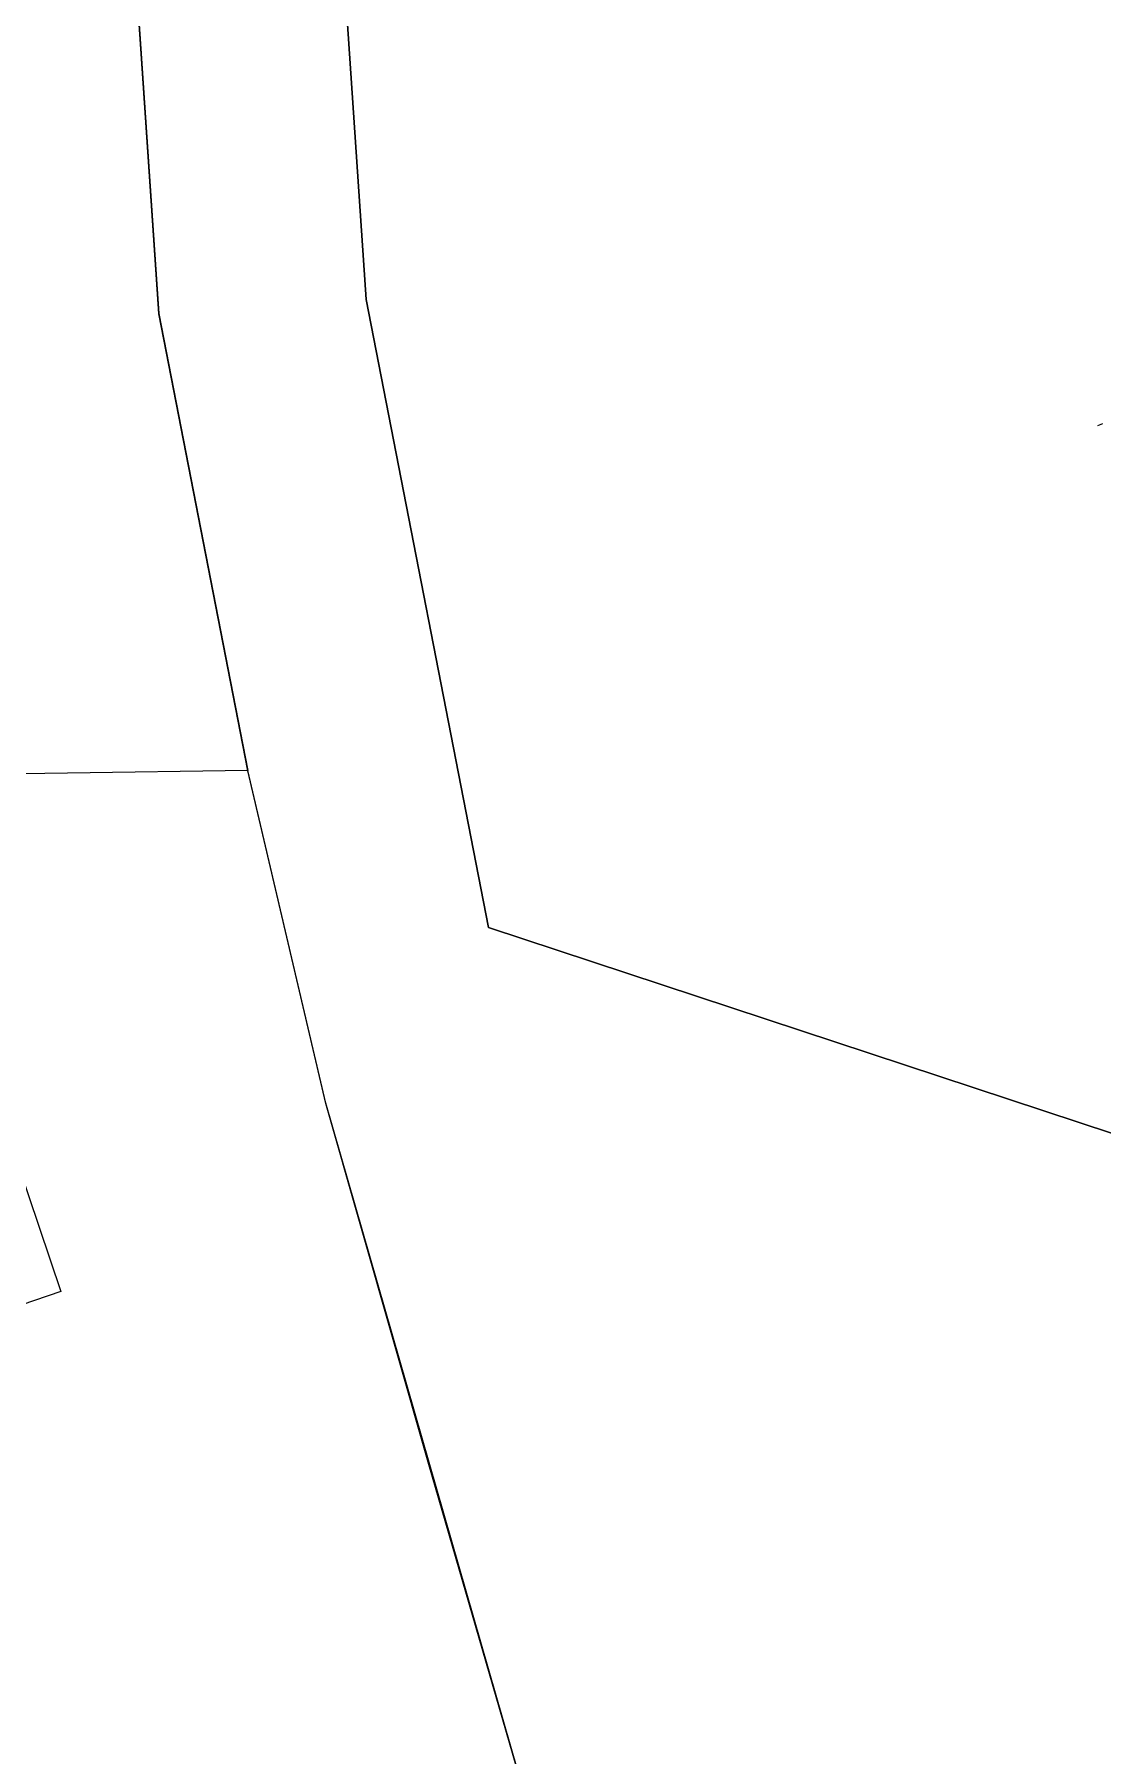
# Model space of a CAD drawing. Header units: inches. Extents: x 5 to 295, y 10 to 227.
# Drawn here: x 263.04 to 271.38, y 200.53 to 213.97 of the extents above; entities that cross this region are included whole.
import ezdxf

# ---------------------------------------------------------------- set-up
doc = ezdxf.new("R2010")
doc.units = ezdxf.units.IN
doc.header["$MEASUREMENT"] = 0
doc.layers.add('1- 3', color=3, linetype='Continuous')

msp = doc.modelspace()

# ---------------------------------------------------------------- linework, layer by layer
at = {"layer": '1- 3', "lineweight": 5}
for points in [[(264.705, 208.22), (264.01, 211.79), (263.504, 219.223), (265.147, 219.009), (265.629, 211.9), (266.585, 206.995), (274.713, 204.31), (274.452, 203.709), (274.286, 203.006), (274.649, 202.912), (274.562, 199.191), (268.346, 196.814), (267.927, 196.513), (266.932, 199.989), (265.313, 205.621), (264.705, 208.22)], [(265.147, 219.009), (265.629, 211.9), (266.585, 206.995), (274.713, 204.31)], [(266.585, 206.995), (265.629, 211.9), (265.147, 219.009), (273.859, 217.856), (276.324, 213.749), (277.738, 211.403), (274.713, 204.31), (266.585, 206.995)]]:
    msp.add_lwpolyline(points, dxfattribs=at)
at = {"layer": '1- 3', "lineweight": 25}
for points in [[(266.932, 199.988), (266.119, 202.8), (265.313, 205.62), (264.705, 208.219), (264.01, 211.789), (263.504, 219.222), (269.199, 218.472), (273.859, 217.856)], [(271.379, 210.929), (271.34, 210.913)]]:
    msp.add_lwpolyline(points, dxfattribs=at)
for points, knots in [([(293.867, 125.645), (293.867, 125.645), (293.867, 224.491), (293.867, 224.491), (293.863, 224.794), (293.622, 225.024), (293.322, 225.028), (293.322, 225.028), (251.877, 225.028), (251.877, 225.028)], [0, 0, 0, 0, 1, 1, 1, 2, 2, 2, 3, 3, 3, 3]), ([(273.859, 217.856), (273.859, 217.856), (276.324, 213.749), (276.324, 213.749), (276.324, 213.749), (278.725, 209.752), (278.725, 209.752), (278.725, 209.752), (280.352, 207.201), (280.352, 207.201), (280.352, 207.201), (282.169, 204.175), (282.169, 204.175), (282.169, 204.175), (282.351, 203.844), (282.351, 203.844), (282.351, 203.844), (282.833, 203.393), (282.833, 203.393), (282.833, 203.393), (284.634, 198.22), (284.634, 198.22), (284.634, 198.22), (274.562, 199.191), (274.562, 199.191), (274.562, 199.191), (268.346, 196.814), (268.346, 196.814), (268.346, 196.814), (267.762, 196.395), (267.762, 196.395), (267.762, 196.395), (266.513, 195.866), (266.513, 195.866), (266.513, 195.866), (264.31, 194.768), (264.31, 194.768), (264.31, 194.768), (264.799, 194.554), (264.799, 194.554), (264.799, 194.554), (264.823, 194.539), (264.823, 194.539), (264.823, 194.539), (265.107, 194.231), (265.107, 194.231), (265.107, 194.231), (265.258, 194.009), (265.258, 194.009), (265.258, 194.009), (265.321, 193.891), (265.321, 193.891), (265.321, 193.891), (267.185, 189.499), (267.185, 189.499), (267.185, 189.499), (266.845, 189.452), (266.845, 189.452), (266.845, 189.452), (266.743, 189.381), (266.743, 189.381), (266.743, 189.381), (266.513, 189.318), (266.513, 189.318), (266.513, 189.318), (266.316, 189.539), (266.316, 189.539), (266.316, 189.539), (265.818, 190.178), (265.818, 190.178), (265.818, 190.178), (263.401, 193.267), (263.401, 193.267), (263.401, 193.267), (262.58, 194.191), (262.58, 194.191), (261.61, 195.36), (260.533, 196.439), (259.594, 197.635), (259.594, 197.635), (258.828, 198.686), (258.828, 198.686), (258.828, 198.686), (258.401, 199.444), (258.401, 199.444), (258.401, 199.444), (258.243, 199.72), (258.243, 199.72), (258.243, 199.72), (257.651, 200.889), (257.651, 200.889), (257.651, 200.889), (257.643, 200.897), (257.643, 200.897), (257.643, 200.897), (259.365, 201.49), (259.365, 201.49), (259.365, 201.49), (259.144, 202.169), (259.144, 202.169), (259.144, 202.169), (258.97, 202.69), (258.97, 202.69), (258.97, 202.69), (263.243, 204.152), (263.243, 204.152), (263.243, 204.152), (261.885, 208.18), (261.885, 208.18), (261.885, 208.18), (264.705, 208.22), (264.705, 208.22), (264.705, 208.22), (264.01, 211.79), (264.01, 211.79), (264.01, 211.79), (263.504, 219.223), (263.504, 219.223), (263.504, 219.223), (269.199, 218.472), (269.199, 218.472), (269.199, 218.472), (273.859, 217.856), (273.859, 217.856)], [0, 0, 0, 0, 1, 1, 1, 2, 2, 2, 3, 3, 3, 4, 4, 4, 5, 5, 5, 6, 6, 6, 7, 7, 7, 8, 8, 8, 9, 9, 9, 10, 10, 10, 11, 11, 11, 12, 12, 12, 13, 13, 13, 14, 14, 14, 15, 15, 15, 16, 16, 16, 17, 17, 17, 18, 18, 18, 19, 19, 19, 20, 20, 20, 21, 21, 21, 22, 22, 22, 23, 23, 23, 24, 24, 24, 25, 25, 25, 26, 26, 26, 27, 27, 27, 28, 28, 28, 29, 29, 29, 30, 30, 30, 31, 31, 31, 32, 32, 32, 33, 33, 33, 34, 34, 34, 35, 35, 35, 36, 36, 36, 37, 37, 37, 38, 38, 38, 39, 39, 39, 40, 40, 40, 41, 41, 41, 41])]:
    msp.add_open_spline(points, degree=3, knots=knots, dxfattribs=at)

doc.saveas('drawing.dxf')
